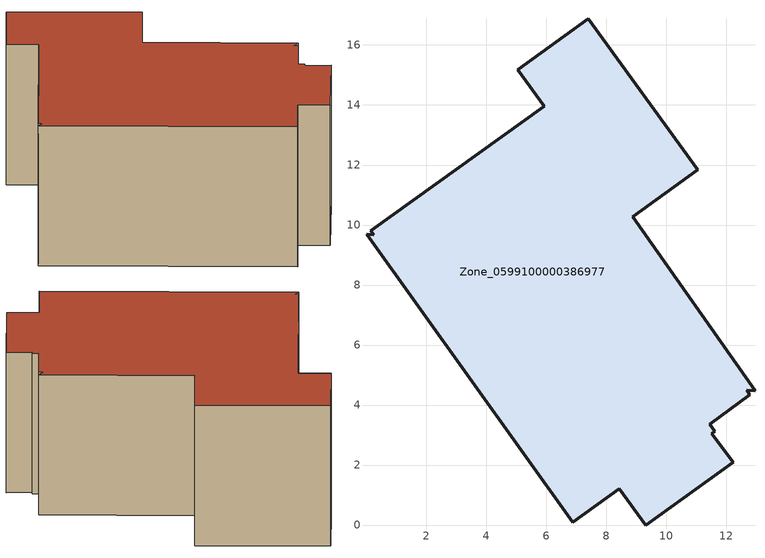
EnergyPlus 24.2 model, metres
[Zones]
Zone_0599100000386977
 floor ground (C_G): 0,9.69 0.24,9.67 0.15,9.8 5.93,13.95 5.05,15.17 7.4,16.87 11.04,11.84 8.87,10.27 12.95,4.47 12.67,4.49 12.77,4.34 11.44,3.37 11.61,3.13 11.5,3.05 12.23,2.09 9.3,0 8.42,1.21 6.87,0.09 z0
 wall outside (C_F): 11.04,11.84 7.4,16.87 5.05,15.17 5.93,13.95 0.15,9.8 0.24,9.67 0,9.69 6.87,0.09 8.42,1.21 9.3,0 12.23,2.09 11.5,3.05 11.61,3.13 11.44,3.37 12.77,4.34 12.67,4.49 12.95,4.47 8.87,10.27 11.04,11.84 z0:7.4
 roof outside (C_R): 0.24,9.67 0,9.69 6.87,0.09 8.42,1.21 9.3,0 12.23,2.09 11.5,3.05 11.61,3.13 11.44,3.37 12.77,4.34 12.67,4.49 12.95,4.47 8.87,10.27 11.04,11.84 7.4,16.87 5.05,15.17 5.93,13.95 0.15,9.8 z7.4
[BUILDING]
Pand.0599100000386977: North Axis=0; Terrain=City; Loads Convergence Tolerance Value=0.04; Temperature Convergence Tolerance Value=0.4; Solar Distribution=FullExterior; Maximum Number of Warmup Days=25; Minimum Number of Warmup Days=1
[Site:Location]
Rotterdam.The.Hague.AP_ZH_NLD Design_Conditions: Latitude=51.96; Longitude=4.45; Time Zone=1; Elevation=-4.5
[SITE:GROUNDTEMPERATURE:BUILDINGSURFACE]
18, 18, 18, 18, 18, 18, 18, 18, 18, 18, 18, 18
[MATERIAL] Thermal Absorptance=0.9; Solar Absorptance=0.7; Visible Absorptance=0.7
Name | Roughness | Thickness | Conductivity | Density | Specific Heat
G.D.1992-2005 | MediumSmooth | 0.15 | 0.06 | 540 | 1210
F.D.1992-2005 | Rough | 0.3 | 0.12 | 1920 | 840
R.D.1992-2005 | MediumRough | 0.2 | 0.08 | 1500 | 1000
[CONSTRUCTION]
C_G: G.D.1992-2005
C_F: F.D.1992-2005
C_R: R.D.1992-2005
[ZONE]
Zone_0599100000386977: Type=1; Multiplier=1; Ceiling Height=Autocalculate; Volume=Autocalculate; Floor Area=autocalculate; Part of Total Floor Area=Yes
[ZONEINFILTRATION:DESIGNFLOWRATE]
Infil_Zone_0599100000386977: Zone or ZoneList or Space or SpaceList=Zone_0599100000386977; Schedule=AlwaysOn; Design Flow Rate Calculation Method=Flow/Area; Flow Rate per Floor Area=0.0021; Constant Term Coefficient=1; Temperature Term Coefficient=0; Velocity Term Coefficient=0; Velocity Squared Term Coefficient=0
[HVACTEMPLATE:ZONE:IDEALLOADSAIRSYSTEM]
Zone_0599100000386977: Maximum Heating Supply Air Temperature=50; Minimum Cooling Supply Air Temperature=13; Maximum Heating Supply Air Humidity Ratio=0.0156; Minimum Cooling Supply Air Humidity Ratio=0.0077; Heating Limit=NoLimit; Cooling Limit=NoLimit; Dehumidification Control Type=ConstantSensibleHeatRatio; Cooling Sensible Heat Ratio=0.7; Dehumidification Setpoint=60; Humidification Control Type=None; Humidification Setpoint=30; Outdoor Air Method=None; Outdoor Air Flow Rate per Person=0.00944; Outdoor Air Flow Rate per Zone Floor Area=0; Outdoor Air Flow Rate per Zone=0; Demand Controlled Ventilation Type=None; Outdoor Air Economizer Type=NoEconomizer; Heat Recovery Type=None; Sensible Heat Recovery Effectiveness=0.7; Latent Heat Recovery Effectiveness=0.65
[ZONECONTROL:THERMOSTAT]
ThermostatControl_Zone_0599100000386977: Zone or ZoneList=Zone_0599100000386977; Control Type Schedule=DualSetpointControlType; Control 1=Thermostat_Zone_0599100000386977; Temperature Difference Between Cutout And Setpoint=0
[THERMOSTATSETPOINT:DUALSETPOINT]
Thermostat_Zone_0599100000386977: Heating Setpoint Temperature Schedule=HeatingSetpoint_Zone_0599100000386977; Cooling Setpoint Temperature Schedule=CoolingSetpoint_Zone_0599100000386977
[SCHEDULE:COMPACT]
HeatingSetpoint_Zone_0599100000386977: Through: 12/31, For: AllDays, Until: 24:00, 21
CoolingSetpoint_Zone_0599100000386977: Through: 12/31, For: AllDays, Until: 24:00, 24
DualSetpointControlType: Through: 12/31, For: AllDays, Until: 24:00, 4
AlwaysOn: Through: 12/31, For: AllDays, Until: 24:00, 1
